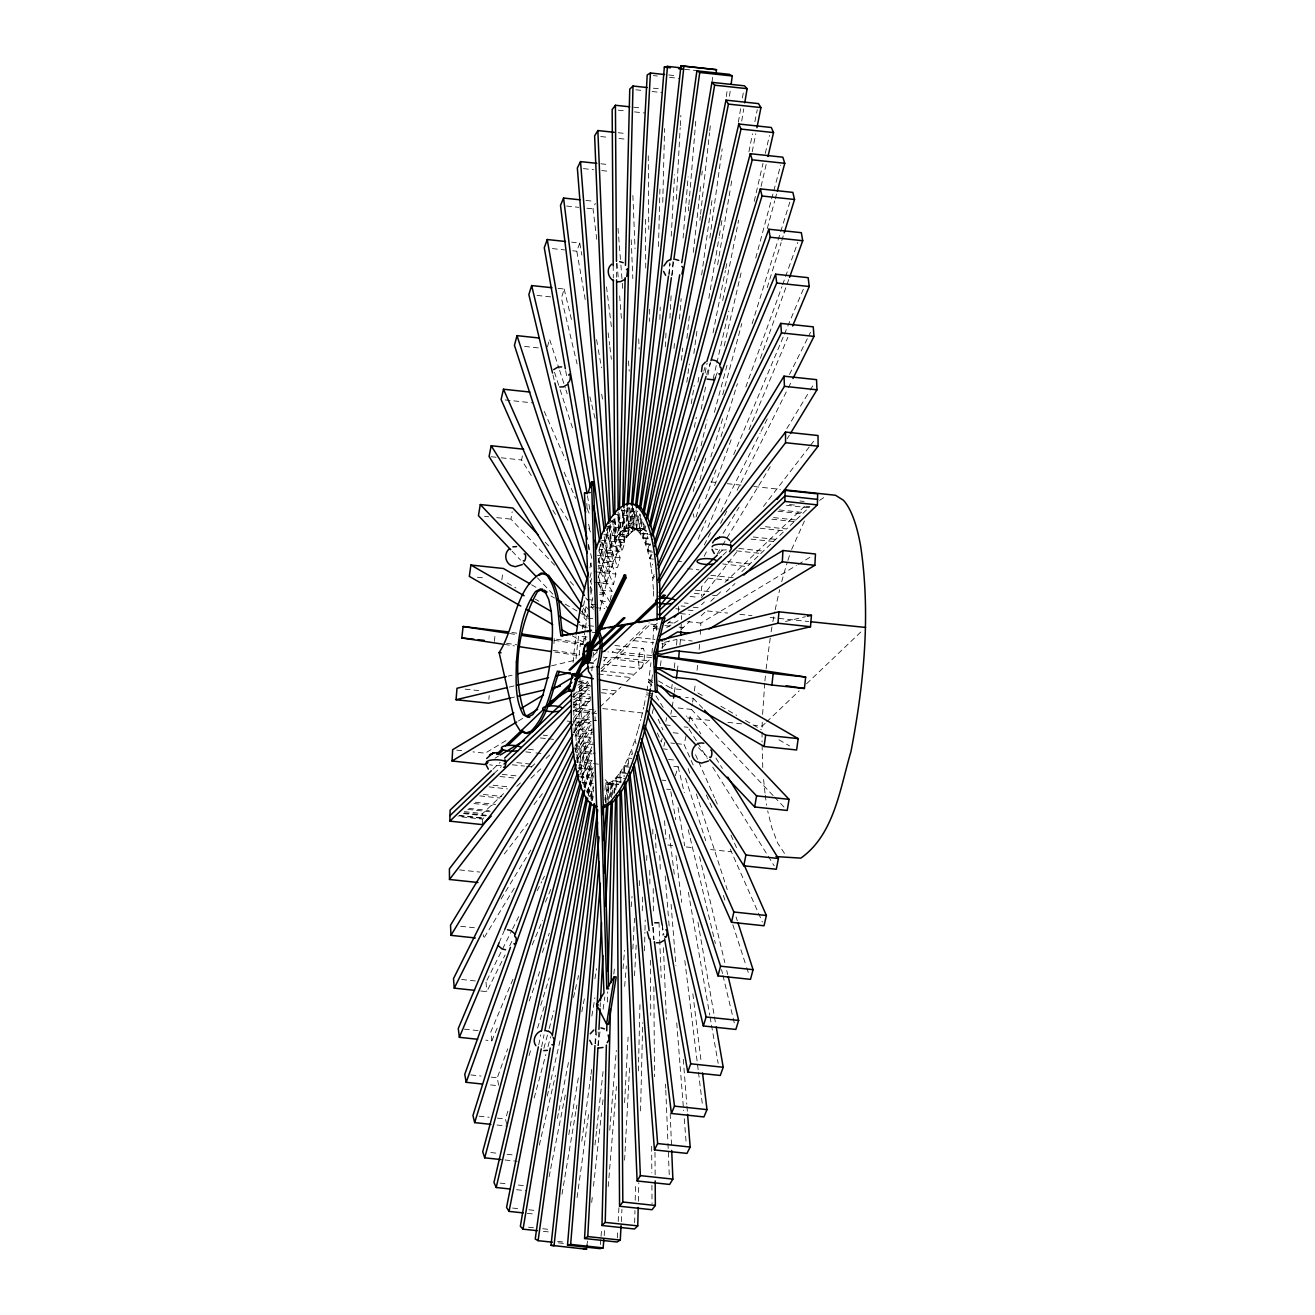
<?xml version="1.0" encoding="UTF-8"?>
<svg xmlns="http://www.w3.org/2000/svg" width="1315" height="1315" viewBox="0 0 1315 1315"><rect width="100%" height="100%" fill="white"/><g stroke="black" fill="none" stroke-linecap="round" stroke-linejoin="round"><path stroke-width="0.75" stroke-dasharray="5 3.75" d="M482.358 824.62L482.621 813.591L504.697 792.534M596.665 713.519L575.806 711.284L576.069 700.254L591.01 686.003L581.246 684.951L578.304 687.761M573.619 703.015L580.983 695.997L581.246 684.951M607.431 1002.063L607.694 991.822M612.494 795.033L612.856 780.683L616.11 777.592L625.858 778.628M632.531 505.535L631.89 531.868L628.636 534.975L618.872 533.939L619.381 513.442M615.798 789.888L616.11 777.592M618.872 533.939L622.127 530.833L622.636 510.335M628.636 534.975L629.277 508.642M634.652 1222.818L634.948 1210.507M635.194 1200.233L635.605 1183.812M638.367 1070.903L640.011 1003.164M642.279 910.785L642.673 894.364M658.503 246.579L659.966 187.042M638.35 1201.236L638.811 1182.76M640.553 1110.912L642.723 1022.643M644.481 950.778L644.925 932.302M644.975 930.264L645.221 919.99M646.684 860.454L646.881 852.252M659.9 319.43L660.212 307.102M662.76 202.411L664.568 128.508M657.631 626.976L653.736 626.565L653.818 622.883M678.458 611.524L678.606 606.001M573.965 692.808L573.817 721.491A149.663 39.516 -83.9 0 0 574.31 733.211M580.063 677.159L578.666 736.252L582.89 783.543M656.514 630.279L656.925 622.291M680.989 629.293L681.367 621.469M681.466 619.529L681.647 615.617M762.24 722.198L762.059 730.072M762.618 714.374L764.738 682.912M577.827 685.148L581.329 683.044L581.526 679.263M595.054 1043.617L595.728 1031.305M608.089 801.525L609.092 783.05L612.297 781.126L622.044 782.162M636.624 511.551L635.655 529.501L632.449 531.441L622.685 530.389L623.787 509.875M598.046 1045.787L598.818 1031.42M600.15 1006.797L600.363 1002.704M611.409 797.531L612.297 781.126M627.008 507.952L625.891 528.466L622.685 530.389M632.449 531.441L633.731 507.508M617.31 1237.892L617.754 1229.706M618.182 1221.504L618.954 1207.17M624.592 1102.677L628.11 1037.124M632.86 949.036L634.504 918.297M665.275 346.798L666.048 332.465M669.138 275.098L669.795 262.803M671.225 236.174L674.546 174.714M621.288 1221.619L621.946 1209.323M624.592 1160.159L629.556 1067.977M634.52 975.779L636.181 945.041M639.369 885.636L639.698 879.488M669.927 318.23L671.127 295.694M672.228 275.213L673.001 260.863M676.321 199.403L680.184 127.703M680.282 125.648L680.841 115.408M653.045 639.78L653.654 628.488L657.155 626.367M700.287 634.389L700.895 623.08L796.364 565.499M488.884 699.383L489.196 695.569M591.816 670.831L592.292 665.111M604.916 790.151L605.41 784.036L618.297 784.332L604.884 784.052M640.487 514.395L639.32 528.531L626.433 528.236L628.11 507.82M607.201 799.602L608.549 783.28M626.433 528.236L629.573 527.496L631.249 507.08M614.5 793.159L615.173 785.071M636.197 529.271L637.693 511.108M600.363 1244.532L600.873 1238.401M601.037 1236.363L601.711 1228.194M609.782 1130.127L616.324 1050.455M623.047 968.728L624.543 950.334M674.02 348.459L674.694 340.289M683.093 238.13L688.123 176.835M604.177 1235.623L604.834 1227.454M608.204 1186.59L616.423 1086.486M624.658 986.365L626.335 965.95M631.2 906.693L632.038 896.485M651.977 653.177L652.914 641.736M679.493 319.101L681.17 298.669M688.403 210.827L688.731 206.734M688.896 204.696L695.947 118.892M662.201 648.509L662.678 642.772M676.551 645.09L677.011 639.369L692.2 640.997M699.153 649.429L699.629 643.709M677.406 670.88L678.178 662.924M679.937 645.024L680.513 639.057M764.919 680.923L765.905 670.979M766.086 668.99L770.541 635.753M494.358 641.424L495.196 633.797M579.126 655.33L580.392 643.857L584.189 644.268M592.95 657.418L593.591 651.698M632.334 507.13L630.099 527.463L633.107 527.923L635.129 509.612M610.291 796.775L611.639 784.644L605.278 783.839M640.964 518.406L639.846 528.515L642.854 528.959L643.528 522.893M613.76 793.192L614.647 785.104L611.639 784.644M594.972 1144.987L596.533 1130.736M596.763 1128.697L603.273 1069.67M613.809 974.004L614.483 967.889M681.417 360.31L682.748 348.097M693.301 252.431L700.911 183.212M701.815 175.076L702.259 170.999M712.122 81.448L712.582 77.371M650.514 666.606L650.941 662.776M587 1245.174L587.443 1241.113M591.701 1202.436L592.605 1194.283M593.492 1186.146L601.563 1112.868M602.467 1104.732L603.355 1096.579M686.89 338.382L689.586 313.956M699.892 220.312L700.336 216.252M700.566 214.213L709.541 132.782M709.755 130.76L710.659 122.607M660.492 665.735L661.116 659.999M674.316 667.839L675.368 658.289M697.065 670.272L697.706 664.535M501.837 579.849L502.889 572.288M582.364 628.866L582.89 625.085L586.687 625.48M584.961 641.079L585.75 635.392M633.616 528.104L643.364 529.14L646.224 530.8L636.476 529.748L633.616 528.104L636.131 509.809M668.76 274.062L670.157 263.904M636.476 529.748L638.728 513.491M671.62 275.723L673.592 261.504M605.492 802.84L608.27 782.803L604.358 782.392M643.364 529.14L644.202 523.14M609.19 798.484L611.13 784.463L608.27 782.803M581.772 1141.206L590.747 1076.377M591.027 1074.355L591.865 1068.273M595.235 1043.962L596.911 1031.798M686.792 382.271L689.307 364.041M701.651 274.901L712.303 197.908M726.307 96.603L727.442 88.5M577.071 1197.554L588.561 1114.495M598.095 1045.606L600.051 1031.437M603.141 1009.147L604.818 996.984M652.256 681.959L648.706 679.904L650.284 668.562M693.86 353.538L697.213 329.227M709.837 238.048L722.165 148.907M729.463 96.242L730.581 88.138M681.088 689.553L671.603 688.534L672.392 682.863M694.369 690.967L695.421 683.405M583.268 643.38L585.191 629.754M585.471 627.797L587.411 614.171M674.365 692.315L675.466 684.523M554.634 565.203L510.943 519.146L512.192 511.749M593.46 607.448L585.865 606.642L584.008 617.754L586.753 620.631M591.619 800.835L593.312 790.71M647.44 533.808L639.632 532.97L636.953 530.142L639.665 513.935M639.632 532.97L641.999 518.784M604.834 800.079L607.793 782.425L605.114 779.598M568.82 1134.681L578.649 1075.966M594.922 978.787L596.615 968.662M691.23 403.672L694.271 385.459M708.851 298.406L719.026 237.67M719.371 235.648L720.719 227.544M721.064 225.522L722.083 219.441M738.356 122.262L740.723 108.093M742.416 97.968L743.78 89.88M562.015 1194.184L575.904 1111.191M576.249 1109.153L576.923 1105.11M591.849 1016.035L594.89 997.806M697.986 382.205L699.333 374.118M717.645 264.792L730.515 187.864M730.861 185.826L731.88 179.761M741.709 121.046L743.748 108.898M646.865 691.082L648.41 681.827L656.218 682.666M773.121 795.591L691.394 709.41L692.315 703.854M692.627 701.996L693.252 698.298L685.657 697.476M590.945 594.249L591.684 590.254M531.276 475.553L521.578 459.987L522.647 454.596M599.952 610.571L600.659 606.988M610.291 600.15L612.067 591.191L598.062 568.672M538.755 1044.883L540.744 1034.839M588.462 794.063L592.44 773.993M648.394 538.147L642.542 537.523L640.076 533.545L642.854 519.507M541.632 1046.855L544.015 1034.806M590.928 798.024L593.312 785.992M642.542 537.523L644.925 525.49M557.396 1118.391L558.596 1112.359M558.99 1110.353L568.557 1062.093M694.32 427.359L696.309 417.299M705.087 373.066L707.076 363.006M713.042 332.843L725.403 270.512M725.798 268.507L726.998 262.474M748.909 151.866L752.492 133.768M754.876 121.703L757.276 109.638M549.128 1176.662L550.311 1170.629M550.706 1168.624L565.45 1094.211M581.789 1011.777L582.989 1005.745M583.383 1003.74L584.978 995.685M701.174 409.212L705.563 387.087M707.947 375.022L710.347 362.956M722.691 300.625L738.636 220.197M752.18 151.833L755.763 133.736M644.087 705.58L645.862 696.605M665.9 721.278L666.606 717.694M689.011 721.919L690.079 716.543L686.282 716.133M590.78 581.888L591.569 578.452M591.684 602.434L593.262 595.58M601.037 605.179L603.421 594.906L598.687 584.156M594.561 582.298L613.53 584.32L615.913 574.047L601.908 542.257M585.159 788.145L589.794 768.141L593.69 768.552M649.1 543.802L645.188 543.391L642.953 538.312L645.731 526.296M587.394 793.224L592.029 773.22L589.794 768.141M645.188 543.391L647.506 533.38M592.276 800.638L593.18 796.693M547.254 1096.135L548.634 1090.151M549.095 1088.146L560.634 1038.275M694.221 460.694L697.46 446.722M713.157 378.884L716.379 364.913M716.839 362.924L728.839 311.047M754.218 201.31L762.996 163.405M765.297 153.428L769.456 135.461M539.331 1145.102L555.489 1075.275M573.488 997.46L574.869 991.477M575.329 989.472L577.17 981.5M577.647 979.494L578.567 975.516M701.076 445.818L707.076 419.88M724.154 346.059L741.693 270.233M761.073 186.434L766.152 164.49M641.309 717.661L643.693 707.371M652.256 713.568L653.456 708.423M662.135 738.57L661.346 742.005L657.385 733.047M693.169 765.001L684.096 744.438L686.085 735.874M598.095 562.343L609.42 526.099M547.467 346.881L549.538 339.122L558.99 368.414M599.952 592.769L603.848 593.197L606.445 583.498L598.588 559.138M598.572 565.499L617.54 567.521L620.138 557.823L610.045 526.592M582.134 780.88L587.46 761.056L591.356 761.467M651.435 550.886L647.522 550.475L645.55 544.344L647.67 536.405M584.107 787.011L589.432 767.171L587.46 761.056M647.522 550.475L649.117 544.525M588.397 794.967L593.575 775.636M590.895 799.158L593.476 789.493M543.884 1048.351L548.651 1030.549M549.177 1028.577L553.96 1010.775M693.186 491.481L695.832 481.586M714.39 412.351L727.655 362.907M755.747 258.069L773.253 192.795M773.779 190.806L780.683 165.098M534.186 1098.009L545.856 1054.482M547.977 1046.576L550.623 1036.68M699.925 479.794L705.761 458.031M722.724 394.747L741.824 323.523M767.27 228.58L774.699 200.899M775.225 198.91L776.82 192.976M638.285 729.069L640.882 719.371M558.086 288.38L564.184 289.037L561.39 298.028L577.104 363.959M599.13 549.292L601.925 540.284L624.691 542.733L621.896 551.725L599.13 549.292L606.905 581.888L599.098 581.066M598.276 577.252L599.952 571.844L598.522 565.877M606.905 581.888L609.7 572.896L601.925 540.284M579.964 770.459L585.438 752.805L595.202 753.857M653.44 559.122L649.544 558.711L647.851 551.61L650.268 543.769M703.788 371.225L705.004 367.312M581.674 777.56L587.131 759.922L585.438 752.805M649.544 558.711L650.761 554.782M706.697 374.413L710.347 362.661M584.715 787.652L591.701 765.116M587 792.879L593.394 772.217M506.752 1124.325L505.47 1118.999L507.902 1111.159M540.728 1005.334L549.243 977.883M710.79 456.946L723.562 415.803M752.131 323.687L780.091 233.544M780.699 231.571L789.805 202.181M529.057 1055.551L531.49 1047.71M537.556 1028.116L544.246 1006.55M696.079 516.976L700.944 501.294M720.998 436.613L737.403 383.701M767.187 287.673L781.176 242.601M781.784 240.645L783.609 234.76M637.824 730.663L635.03 739.671L635.983 743.649M675.335 775.751L678.129 766.744L672.425 766.135M585.208 299.541L576.808 251.214L579.751 242.996L571.63 242.124M607.086 528.4L613.152 563.215L610.193 571.417L600.445 570.365L603.388 562.163L600.232 544.015M603.799 534.679L626.565 537.112L629.523 528.909L626.006 508.773M576.858 762.733L583.778 743.501L593.542 744.553M651.878 554.24L649.807 560.009L651.204 568.014L652.585 564.168M715.541 377.306L718.302 369.614M578.945 768.831L585.175 751.523L583.778 743.501M582.019 776.573L591.503 750.207M583.416 784.578L591.553 761.977M490.561 1084.908L498.697 1085.779L497.3 1077.774L507.705 1048.844M542.388 952.438L549.325 933.14M705.58 498.812L715.985 469.899M745.819 386.972L781.899 286.686M782.589 284.763L797.86 242.338M529.222 1000.929L541.007 968.152M714.604 485.613L731.962 437.402M760.399 358.338L788.852 279.273M634.537 741.15L631.595 749.353L632.647 755.402M791.614 549.489L804.517 520.839M596.747 239.346L593.016 208.855L595.333 203.365M612.543 520.148L616.751 554.552L613.661 561.883L603.914 560.831L606.988 553.5L605.015 537.26M610.62 521.611L631.479 523.83L634.57 516.516L633.583 508.379M575.329 750.273L582.496 733.244L592.26 734.296M499.158 942.691L504.746 929.442M577.203 757.21L583.581 742.071L582.496 733.244M654.081 574.491L652.487 578.271L651.402 569.461M578.896 766.037L591.471 736.153M579.964 774.864L591.75 746.838M512.965 979.28L490.791 1031.979L491.859 1040.806L485.777 1040.149M545.429 902.106L550.985 888.924M589.778 796.693L593.739 787.29M698.068 539.314L705.991 520.493M733.704 454.612L783.609 336.032M784.398 334.158L803.399 288.971M491.859 1040.806L498.204 1025.733M532.263 944.811L542.553 920.336M707.865 527.43L720.538 497.317M749.04 429.561L787.849 337.33M628.734 764.114L627.995 758.015L631.069 750.684L631.562 754.744M617.968 515.184L620.466 547.007L617.277 553.368L607.53 552.333L610.702 545.972L609.108 525.523M575.181 734.954L581.592 722.132L591.339 723.168L576.759 752.377L591.931 754.005M654.476 576.184L652.635 579.849L653.391 589.383M575.017 746.328L582.331 731.666L581.592 722.132M598.374 764.147L577.515 761.911L592.095 732.718L591.503 725.075M486.945 980.267L511.65 930.773M512.571 928.932L518.981 916.111M583.959 785.976L593.114 767.648M704.314 544.969L710.725 532.131M720.801 511.962L760.152 433.161M761.073 431.32L768.387 416.658M789.444 374.512L810.5 332.35M480.682 990.984L486.78 991.625L505.075 954.969M509.661 945.814L512.406 940.307M537.112 890.83L541.698 881.658M542.602 879.834L544.443 876.168M586.539 791.844L592.95 779.022M704.15 556.327L707.815 548.996M720.636 523.337L727.031 510.516M737.107 490.347L787.455 389.536M788.359 387.711L792.024 380.38M624.756 771.691L624.28 765.56L627.452 759.182L627.929 765.33M623.014 510.302L624.247 540.679L621.009 546.004L611.261 544.969L614.5 539.627L613.661 519.178M573.652 722.527L581.082 710.297L590.83 711.333L575.97 735.808L576.381 745.95L591.553 747.577M574.063 732.669L581.493 720.439L581.082 710.297M576.381 745.95L590.188 723.234M501.097 898.967L530.816 850.049M579.636 769.686L591.306 750.471M723.151 533.397L739.079 507.196M786.83 428.575L809.12 391.886M810.172 390.144L813.36 384.901M514.247 888.151L483.476 938.828L483.312 934.768M581.098 778.086L591.717 760.629M717.201 554.026L721.442 547.04M722.51 545.298L770.261 466.677M787.241 438.733L789.362 435.232M620.894 782.113L620.483 771.889L623.721 766.563L631.529 767.401M627.88 507.097L628.077 535.616L624.806 539.857L615.058 538.805L618.313 534.564L618.165 511.962M573.439 707.618L580.967 697.854L590.714 698.89L575.74 718.368L575.806 729.02L590.994 730.647M573.521 718.269L581.033 708.506L580.967 697.854M575.806 729.02L589.547 711.168M534.005 804.599L542.701 793.323M574.934 751.424L592.309 728.855M707.651 578.962L701.437 587.032L701.503 595.909M763.456 506.439L809.333 446.821M810.582 445.21L815.547 438.75M504.319 853.945L527.89 823.322M577.499 758.854L591.125 741.118M701.52 597.684L738.718 549.325M616.735 787.225L616.669 776.951L619.924 772.71L627.732 773.549M593.936 655.117L597.388 651.829M593.953 661.33L596.895 658.519M492.846 769.324L500.21 762.289M718.828 553.648L724.729 548.026M573.274 695.208L587.805 681.334M600.889 668.842L612.527 657.747M617.261 653.226L649.248 622.702M494.128 773.499L501.294 766.661M574.178 697.098L588.512 683.422M601.087 671.423L651.681 623.129M722.823 555.242L726.948 551.297M653.736 626.565L659.62 620.943M575.806 711.284L590.731 697.032L580.983 695.997M667.56 623.721L670.272 621.14M531.178 767.253L535.583 763.045M575.296 725.14L590.008 711.103M701.454 604.752L704.396 601.941M724.992 582.298L804.418 506.489M516.746 786.419L520.576 782.77M546.054 758.443L550.196 754.498M573.324 732.422L590.764 715.787M592.243 714.374L596.648 710.166L574.293 707.766M599.837 707.125L621.025 686.907M626.63 681.548L650.563 658.7M661.807 647.983L669.302 640.816M681.071 629.606L689.882 621.173M710.725 601.3L722.477 590.073M741.824 571.614L745.802 567.833M530.898 778.299L542.668 767.072M575.033 736.186L589.745 722.149M701.174 615.798L705.596 611.59M726.192 591.931L735.019 583.515M765.166 723.299L762.207 726.11L754.136 725.222M766.645 721.886L799.142 690.885M806.522 683.833L862.64 630.279M819.508 500.44L825.475 496.445M666.689 627.551L678.129 620.647M518.422 720.965L523.666 717.809M589.449 685.066L576.365 692.956L589.646 694.386M505.996 740.624L485.169 753.183L472.973 751.884M573.702 699.794L589.317 690.375M798.106 564.464L811.996 556.081M494.982 758.213L498.451 756.109M573.093 711.103L590.451 700.632M508.182 676.107L512.127 675.187M551.511 665.817L575.132 660.212M664.47 642.345L677.011 639.369M509.217 687.087L515.431 685.592M589.219 668.069L595.202 666.656M785.532 621.436L805.47 616.702M510.499 697.986L514.494 697.049M578.304 681.877L584.287 680.463M707.371 610.949L727.655 613.069M739.819 614.335L751.999 615.601M770.245 617.508L808.791 621.535M684.655 69.3L696.851 70.599M668.71 74.971L676.831 75.826M653.308 75.596L657.369 76.023M669.565 77.338L679.723 78.423M653.325 88.187L659.423 88.845M635.852 89.782L643.972 90.653M652.109 91.524L662.267 92.609M633.715 107.238L641.852 108.093M618.264 110.164L626.384 111.035M634.52 111.906L644.679 112.991M618.182 132.733L626.318 133.604M600.725 136.546L608.845 137.417M619.02 138.502L627.14 139.374M600.84 163.767L608.977 164.638M583.433 168.616L593.607 169.701M601.728 170.572L609.864 171.443M585.948 200.439L594.068 201.31M566.601 206.028L578.797 207.343M586.917 208.214L593.016 208.855M552.415 248.601L564.612 249.899M572.732 250.77L576.808 251.214M536.997 295.415L551.215 296.943M524.586 346.42L538.805 347.949M505.174 399.941L533.627 402.998M491.103 456.716L499.223 457.587M501.262 457.801L521.578 459.987M710.938 481.931L717.07 482.589M727.277 483.673L741.561 485.202M753.807 486.517L780.354 489.361M799.98 501.015L804.057 501.442M789.526 504.533L797.646 505.404M805.783 506.275L809.843 506.702L786.518 528.975L762.125 526.362M786.452 505.305L808.807 507.689M779.335 509.941L803.728 512.554M777.97 511.239L802.364 513.853M773.565 517.6L795.92 520M771.889 519.195L794.244 521.595M621.436 510.417L636.608 512.045M760.152 528.236L784.545 530.849L747.117 566.568L722.724 563.954M613.694 514.28L634.57 516.516M753.265 536.98L775.62 539.364M751.013 539.117L773.368 541.501M629.573 527.496L642.854 528.959M606.757 526.477L635.655 529.501M636.953 530.142L646.701 531.178M622.127 530.833L631.89 531.868M484.528 516.318L488.588 516.762M496.725 517.633L510.943 519.146M640.076 533.545L649.824 534.597M618.313 534.564L628.077 535.616M642.953 538.312L652.7 539.347M738.948 548.47L763.341 551.084M736.466 550.854L760.859 553.451M614.5 539.627L624.247 540.679M645.55 544.344L655.314 545.38M610.702 545.972L620.466 547.007M647.851 551.61L655.643 552.432M727.474 561.587L749.829 563.987M606.988 553.5L616.751 554.552M677.735 561.226L681.532 561.637M597.372 555.39L620.138 557.823M687.597 568.672L698.972 569.888M603.388 562.163L613.152 563.215M710.823 575.312L733.178 577.712M707.93 578.074L728.247 580.26M599.952 571.844L609.7 572.896M595.054 571.811L615.913 574.047M695.29 590.139L709.508 591.668M598.637 582.66L606.445 583.498M694.254 593.279L704.413 594.38M712.549 595.235L716.609 595.679M690.128 596.468L697.723 597.273M600.692 589.958L612.067 591.191M477.444 577.252L485.58 578.107M684.375 602.928L688.172 603.338M599.525 594.479L603.421 594.906M681.006 605.919L685.082 606.363M693.202 607.234L699.301 607.892M675.795 608.746L679.855 609.19M687.992 610.061L696.112 610.933M587.164 599.509L592.868 600.117M600.445 600.922L606.149 601.53M591.29 604.144L597.141 604.769M680.315 613.563L689.8 614.582M595.35 607.645L604.834 608.664M687.614 621.666L700.895 623.08M668.184 622.488L674.283 623.129M650.678 624.083L656.777 624.74M664.913 625.611L671.012 626.269M679.132 627.124L683.192 627.567M587.805 618.149L593.492 618.773M653.654 628.488L661.461 629.31M588.578 625.693L594.265 626.302M592.128 632.236L596.024 632.663L591.109 629.819M636.674 637.463L654.952 639.419M633.337 640.635L653.654 642.821M661.79 643.693L665.85 644.12M587.016 637.035L581.312 636.427L586.243 639.271M614.828 645.484L643.199 648.525M621.107 649.544L616.209 649.035L612.231 652.141M651.813 655.511L624.346 652.667L622.883 654.065L619.628 653.719M651.681 657.648L619.168 654.163A10.175 2.926 1.4 0 0 607.859 651.961M615.814 657.352L648.328 660.837M615.354 657.796L618.609 658.141L617.146 659.538L646.306 662.776M606.494 657.631L603.799 660.886L608.664 661.412M603.437 664.239L639.912 668.152M601.645 670.88L634.159 674.365M598.309 674.053L630.838 677.537M648.706 679.904L652.618 680.315M578.863 681.86L588.347 682.88M581.329 683.044L589.136 683.866M646.553 692.939L652.404 693.564M584.304 687.433L590.402 688.09M602.599 689.389L616.817 690.917M646.207 694.813L652.059 695.438M581.016 690.556L589.153 691.427M601.349 692.742L613.546 694.041M571.811 696.588L574.408 696.868M678.113 707.98L691.394 709.41M576.069 700.254L589.35 701.668M465.115 689.142L479.35 690.671M573.422 704.298L589.679 706.04M665.193 724.861L672.77 725.666M684.162 726.883L687.959 727.294M575.74 718.368L596.599 720.604M581.493 720.439L591.24 721.491M567.143 721.064L583.4 722.806M673.198 732.734L680.792 733.556M576.282 725.288L580.342 725.732M582.331 731.666L592.095 732.718M670.831 743.024L674.611 743.419M676.518 743.632L684.096 744.438M575.97 735.808L591.142 737.436M543.309 735.184L547.385 735.611M663.516 748.925L667.297 749.336M583.581 742.071L593.328 743.106M540.416 737.945L546.514 738.603M548.536 738.816L554.634 739.474M668.497 759.429L674.184 760.037M585.175 751.523L594.939 752.558M627.995 758.015L631.89 758.426M528.515 749.303L536.635 750.175M525.803 751.884L533.923 752.755M535.961 752.969L542.059 753.627M587.131 759.922L594.939 760.744M624.28 765.56L628.176 765.971M456.716 750.142L464.836 751.013M620.483 771.889L626.335 772.513M578.107 767.911L593.279 769.538M516.811 762.634L531.03 764.147M662.07 780.14L665.867 780.551M512.291 764.788L524.488 766.086M526.51 766.316L532.608 766.957M616.669 776.951L622.521 777.576M579.175 776.721L592.457 778.151M612.856 780.683L620.647 781.521M666.705 789.164L670.502 789.575M609.092 783.05L618.839 784.102M581.888 782.425L593.262 783.641M502.248 774.371L516.483 775.883M500.012 776.507L514.231 778.02M587.082 790.841L592.769 791.449M493.109 785.236L509.365 786.978M588.084 795.772L593.772 796.38M489.114 786.896L507.409 788.869M483.41 794.49L501.705 796.446M479.712 795.871L500.029 798.057M475.307 802.249L495.623 804.418M473.942 803.547L492.237 805.503M468.847 808.396L489.18 810.566M467.811 809.382L490.183 811.782M464.343 811.634L482.621 813.591M464.146 812.884L486.501 815.284L482.49 819.114L458.097 816.5M463.455 813.558L485.81 815.941M459.198 815.448L483.591 818.062M458.853 815.793L483.23 818.39M667.806 844.986L673.938 845.644M686.183 846.959L694.336 847.83M710.675 849.572L731.091 851.758M459.576 869.905L479.893 872.075M460.71 926.27L474.929 927.798M461.631 979.478L475.866 981.006M464.376 1029.152L478.594 1030.664M470.869 1074.947L481.043 1076.032M491.202 1077.133L497.3 1077.774M479.055 1116.172L489.213 1117.257M497.349 1118.128L505.47 1118.999M497.004 1125.015L507.179 1126.1M490.857 1152.565L498.977 1153.436M507.113 1154.307L515.233 1155.178M505.026 1159.994L517.222 1161.293M500.062 1183.089L508.182 1183.96M518.357 1185.045L524.455 1185.703M516.532 1189.697L526.69 1190.782M512.653 1208.058L520.789 1208.929M528.909 1209.8L535.008 1210.457M527.315 1213.351L535.452 1214.222M528.499 1227.207L534.597 1227.865M542.717 1228.736L550.854 1229.607M543.374 1231.35L549.473 1232.007M557.593 1241.409L565.729 1242.281M558.431 1242.856L564.529 1243.497M602.78 708.604L643.134 713.042M671.39 716.149L677.455 716.807M687.548 717.924L709.738 720.357M727.902 722.346L742.038 723.908M511.847 632.433L517.929 633.353M556.492 639.221L582.874 643.216M580.392 643.857L584.337 644.465M509.612 633.551L515.694 634.471M554.125 640.306L582.43 644.613M506.522 643.282L516.68 644.827M553.204 650.366L579.57 654.377M504.319 644.399L514.428 645.928M554.881 652.076L579.159 655.758M531.622 584.78L536.898 587.838M551.001 595.974L554.536 598.013M565.105 604.111L580.967 613.267M582.742 614.286L589.794 618.362M582.89 625.085L589.465 628.866M507.13 582.907L515.94 588.002M535.337 599.18L538.854 601.218M579.405 624.625L584.698 627.666M697.887 693.005L704.939 697.065M720.801 706.221L736.679 715.376M745.49 720.472L761.352 729.628M778.973 739.803L789.559 745.901M658.47 680.94L671.603 688.534M572.272 635.786L582.923 641.934M545.215 542.207L550.854 548.158M600.182 600.166L608.631 609.075M693.252 698.298L703.114 708.703M570.135 581.559L575.773 587.493M585.635 597.898L589.86 602.352M591.273 603.848L594.084 606.823M774.519 797.071L784.398 807.476M585.865 606.642L589.975 610.965M581.411 611.179L587.016 617.097M648.41 681.827L652.635 686.266M512.143 551.215L520.559 560.091M537.408 577.86L552.859 594.15M582.348 625.25L585.159 628.208M698.512 747.725L706.944 756.618M784.513 853.419L777.56 842.915L771.691 827.283L767.681 810.845M556.031 501.163L568.968 521.94M690.079 716.543L700.862 733.852M715.935 758.097L722.412 768.47M552.826 510.187L557.133 517.107M598.078 582.89L609.93 601.941M689.027 729.036L696.572 741.15M697.657 742.876L707.355 758.459M712.73 767.122L774.157 865.796M655.971 695.865L663.187 707.47M591.306 606.133L593.361 609.453M583.35 607.99L588.775 616.702M544.246 411.398L565.664 460.003M587.082 508.609L590.369 516.088M695.536 754.728L698.018 760.333M698.84 762.207L714.489 797.712M715.311 799.586L717.793 805.191M730.976 835.107L737.567 850.065M564.102 472.167L575.641 498.336M588.824 528.236L590.468 531.983M598.703 550.673L613.53 584.32M706.352 794.918L712.944 809.876M730.236 849.128L762.371 922.029M658.19 719.173L662.924 729.924M590.353 586.342L592.013 590.106M559.631 370.37L565.302 387.941M565.927 389.897L567.192 393.793M688.156 768.535L690.046 774.387M696.342 793.915L727.228 889.598M736.055 916.95L737.321 920.845M554.503 372.244L559.549 387.876M560.174 389.815L573.422 430.827M606.823 534.334L617.54 567.521M685.559 778.233L705.728 840.712M723.381 895.4L725.896 903.208M732.833 924.692L746.065 965.687M746.69 967.643L749.221 975.451M598.407 576.332L603.848 593.197M590.419 563.017L591.668 566.897M590.336 580.49L591.586 584.37M693.169 513.787L694.024 517.337M564.184 289.037L571.795 320.992M589.909 396.9L591.339 402.9M591.816 404.889L595.153 418.877M618.017 514.757L624.691 542.733M678.129 766.744L684.31 792.715M699.564 856.64L724.812 962.514M726.718 970.503L727.672 974.497M614.269 519.77L621.896 551.725M688.189 829.683L715.36 943.545M721.54 969.517L722.494 973.511M722.971 975.516L734.888 1025.453M552.99 375.022L554.42 380.988M588.561 524.126L589.991 530.093M588.61 545.067L591.931 558.974M605.147 797.597L606.429 802.923M579.751 242.996L581.855 255.077M596.583 339.648L597.98 347.702M598.325 349.708L601.481 367.838M678.014 807.541L684.671 845.792M697.986 922.308L714.111 1014.917M714.456 1016.939L715.853 1024.993M601.678 394.171L603.075 402.209M621.65 508.921L626.565 537.112M670.847 791.597L675.762 819.771M688.37 892.26L709.755 1015.081M710.1 1017.087L711.152 1023.136M711.497 1025.141L718.154 1063.391M604.144 536.619L610.193 571.417M565.697 370.731L567.094 378.802M587.46 495.755L590.254 511.897M598.325 558.267L600.445 570.365M662.119 924.79L663.878 934.883M765.018 793.159L763.39 777.313M765.264 795.164L766.546 805.174M606.527 286.884L611.491 327.517M675.976 855.605L681.68 902.353M692.857 993.795L701.043 1060.843M608.155 332.827L609.65 345.007M609.897 347.045L611.376 359.242M629.507 507.574L631.479 523.83M669.417 834.483L674.381 875.132M684.803 960.476L698.216 1070.213M698.462 1072.235L702.67 1106.786M609.223 525.441L613.661 561.883M652.651 927.404L654.147 939.584M601.678 542.553L603.914 560.831M618.001 228.3L620.729 262.984M620.894 265.022L622.176 281.328M622.324 283.366L622.965 291.536M628.422 360.869L629.211 371.077M664.535 820.708L665.965 839.069M671.094 904.342L675.91 965.522M683.274 1059.331L686.792 1104.206M686.956 1106.244L687.433 1112.359M617.064 263.23L618.198 277.498M619.628 295.859L621.387 318.296M665.193 876.02L668.562 918.856M668.727 920.894L669.368 929.048M676.732 1022.873L683.619 1110.567M684.26 1118.736L686.183 1143.212M614.631 519.557L617.277 553.368M606.084 533.923L607.53 552.333M576.907 754.284L577.515 761.911M486.024 982.091L486.78 991.625M762.782 767.566L762.059 743.978M653.489 591.076L653.818 599.196M632.877 195.475L635.046 248.732M638.712 338.843L639.123 349.083M659.719 855.523L660.393 871.911M662.546 925.168L662.974 935.409M663.467 947.688L666.376 1019.372M670.206 1113.575L671.62 1148.389M631.216 239.725L632.811 278.632M655.396 834.236L656.152 852.679M658.979 922.308L661.231 977.604M665.554 1084.086L665.719 1088.195M665.801 1090.234L667.889 1141.436M667.971 1143.475L669.302 1176.251M619.694 513.606L621.009 546.004M623.721 766.563L624.132 776.787M610.423 524.504L611.261 544.969M586.835 503.481L587.082 509.628M588.43 544.426L588.676 550.558M590.106 587.394L590.353 593.542M595.07 716.79L595.235 720.883M648.262 155.795L648.755 229.418M649.298 309.189L649.38 321.452M652.799 829.173L652.848 835.304M653.21 888.48L653.374 913.021M653.473 927.338L653.555 939.6M653.867 986.644L654.476 1076.64M654.985 1152.302L655.133 1174.805M645.402 219.342L645.747 270.479M649.791 870.218L649.889 886.589M650.399 960.213L650.761 1015.427M651.648 1146.318L651.829 1172.914M651.911 1185.193L652.043 1203.587M624.609 509.299L624.806 539.857M616.488 263.427L616.587 277.81M619.924 772.71L619.99 782.984M613.217 265.614L613.3 277.942M614.91 518.274L615.058 538.805M762.059 732.061L762.059 741.989M554.223 638.531A65.503 17.292 -83.9 0 1 553.911 644.514M652.487 674.858A149.663 39.516 -83.9 0 1 650.744 686.907M577.416 762.519A149.663 39.516 -83.9 0 1 576.266 754.728M576.019 752.706A149.663 39.516 -83.9 0 1 575.329 746.46M573.093 662.431A149.663 39.516 -83.9 0 1 575.986 635.967M576.052 658.618A149.663 39.516 -83.9 0 1 578.584 636.246M581.97 614.352A149.663 39.516 -83.9 0 1 584.518 600.856M589.893 577.581A154.858 40.88 -83.9 0 1 591.914 570.069M589.876 567.833A154.858 40.88 -83.9 0 1 591.586 562.031M606.363 530.52A149.663 39.516 -83.9 0 1 611.952 520.428M672.984 702.046A184.396 48.688 -83.9 0 1 671.932 708.16M671.571 710.182A184.396 48.688 -83.9 0 1 670.831 714.226M664.848 742.235A184.396 48.688 -83.9 0 1 663.861 746.263M771.083 631.857A184.396 48.688 -83.9 0 1 772.513 623.721M772.875 621.699A184.396 48.688 -83.9 0 1 774.814 611.689M775.209 609.716A184.396 48.688 -83.9 0 1 779.713 589.646M781.718 581.723A184.396 48.688 -83.9 0 1 787.307 562.278M787.915 560.387A184.396 48.688 -83.9 0 1 790.989 551.232M615.897 657.27A10.175 2.926 1.4 0 1 603.207 657.073M501.163 765.379A10.175 2.926 1.4 0 1 489.69 764.722M726.406 549.867A10.175 2.926 1.4 0 1 715.081 548.98M641.309 668.069A10.158 2.679 -83.9 0 0 644.432 655.593A10.158 2.679 -83.9 0 0 641.786 648.591A10.158 2.679 -83.9 0 0 638.679 661.083A10.158 2.679 -83.9 0 0 641.309 668.069"/><path stroke-width="1.5" d="M491.185 816.204L482.358 824.62L449.845 821.152L450.108 810.106L491.366 770.738M573.324 675.45L574.671 673.51L576.299 676.091L575 675.959L574.03 673.707L572.699 674.02L568.557 690.654L573.784 690.852C577.63 680.365 578.715 669.072 585.964 659.588L584.649 659.44C577.4 668.94 576.332 680.233 572.485 690.72L571.828 691.033M584.419 653.637L584.337 656.892L575 675.959M586.375 661.724L587.098 662.612A9.78 2.581 -83.9 0 0 589.679 660.146L591.471 648.295L625.907 578.008L625.693 575.033L624.395 574.902L624.609 577.877L590.172 648.163L588.38 660.015A9.78 2.581 -83.9 0 1 585.8 662.481L584.649 659.44M638.202 1207.4L637.759 1225.876L634.504 1228.983L601.974 1225.498L606.379 1045.113M606.741 1030.763L606.889 1024.615M608.188 971.325L612.346 801.197M619.48 509.332L625.135 277.712M625.447 265.4L629.754 89.124L633.008 86.017L647.227 87.546M601.974 1225.498L605.229 1222.391L610.439 1009.213M611.097 982.568L615.601 798.09M622.735 506.226L633.008 86.017M662.579 618.132L784.874 501.41L785.137 490.38L817.667 493.848L817.388 504.894L743.846 575.082M571.466 690.523L571.22 721.212A149.663 39.516 -83.9 0 0 575.115 764.097A154.858 40.88 -83.9 0 0 583.844 793.833M572.058 678.54L572.255 674.546M657.023 620.302L657.27 589.613A149.663 39.516 -83.9 0 0 653.358 546.728A154.858 40.88 -83.9 0 0 644.646 516.992A149.663 39.516 -83.9 0 0 625.217 504.45L617.803 509.299L610.291 518.702M659.719 618.576L659.867 589.893A149.663 39.516 -83.9 0 0 655.955 547.007A154.858 40.88 -83.9 0 0 647.243 517.272A149.663 39.516 -83.9 0 0 634.931 504.286M680.71 635.145L680.891 631.249M488.029 762.404L484.561 764.492L452.048 761.007L452.656 749.698L513.803 712.829M621.058 1225.711L620.286 1240.061L617.08 1242.001L584.567 1238.516L594.955 1045.655M595.728 1031.305L601.58 922.571M604.226 873.324L607.974 803.58M623.902 507.837L647.21 74.939L650.415 72.999L664.65 74.528M584.567 1238.516L587.772 1236.577L597.931 1047.825M598.933 1029.366L600.035 1008.852M600.478 1000.649L602.911 955.512M605.558 906.265L611.196 801.64M627.107 505.897L650.415 72.999M660.031 635.572L782.326 561.817L782.935 550.508L815.464 553.993L814.856 565.302L708.966 629.145M647.276 931.825L649.166 938.729M510.499 697.986L488.572 703.196L456.058 699.728L456.995 688.271L506.226 676.584M603.832 1239.7L603.158 1247.886L600.035 1248.625L567.521 1245.141L599.048 861.555M602.895 814.643L603.733 804.435M628.455 503.744L664.338 67.114L667.461 66.375L681.696 67.903M567.521 1245.141L570.644 1244.401L600.33 883.269M603.848 840.416L606.692 805.733M631.414 505.042L667.461 66.375M655.906 652.24L777.987 623.244L778.924 611.804L811.454 615.272L810.5 626.729L698.84 653.243L676.074 650.81L661.724 654.229L655.873 653.588M678.573 658.947L679.345 650.991M502.281 644.087L461.828 637.956L463.094 626.499L507.787 631.825M599.065 836.932L554.026 1245.765L551.018 1245.305L597.618 822.237M632.564 505.091L680.956 65.75L716.494 69.695L716.034 73.755M635.572 505.552L683.964 66.21L680.956 65.75M551.018 1245.305L586.539 1249.25L587 1245.174M657.631 655.774L698.117 660.722L805.668 677.044L804.402 688.501L771.889 685.033L773.154 673.576L657.845 656.07M529.846 583.761L503.415 568.507L470.885 565.023L469.323 576.381L520.806 606.084M595.136 806.144L535.238 1239.026L538.098 1240.67L552.333 1242.198M636.427 507.787L668.48 276.101M670.732 259.844L696.884 70.846L729.398 74.33L732.258 75.974L731.14 84.078M538.098 1240.67L597.717 809.843M639.567 507.393L671.34 277.761M673.872 259.466L699.744 72.489L696.884 70.846M656.136 669.187L660.031 669.598L673.181 677.176L695.931 679.625L798.172 738.619L796.611 749.977L764.097 746.493L765.659 735.151L655.61 671.636M673.543 698.15L674.085 694.254M676.304 678.672L677.406 670.88M606.56 1024.056L614.269 976.749L616.209 976.963L608.516 1024.27L606.56 1024.056L596.566 1004.742L603.963 992.924L591.52 675.647L588.446 671.275L587.493 662.267M538.18 534.778L512.817 508.034L480.287 504.549L478.43 515.661L510.73 549.719M550.229 1048.039L520.362 1226.336L523.041 1229.18L537.276 1230.692M552.267 1035.875L591.273 802.857M640.684 507.853L679.707 274.835M681.729 262.671L711.925 82.352L744.454 85.82L747.134 88.664L744.767 102.833M523.041 1229.18L594.298 803.662M643.019 512.702L714.62 85.179L711.925 82.352M704.528 710.182L789.066 799.339L787.208 810.451L754.695 806.966L756.552 795.854L656.843 690.72M523.715 449.22L491.202 445.736L489.065 456.502L582.266 606.248M538.361 1046.888L506.554 1207.417L509.037 1211.394L523.255 1212.907M541.55 1030.829L587.657 798.073M643.66 515.496L725.946 100.137L758.476 103.606L760.941 107.583L756.963 127.703M509.037 1211.394L541.238 1048.86M544.821 1030.796L590.139 802.051M646.125 519.474L728.428 104.099L725.946 100.137M727.803 777.132L778.431 858.498L776.31 869.264L743.78 865.78L745.917 855.013L650.547 701.783M529.912 392.051L503.481 389.224L501.097 399.513L584.665 589.12M584.698 790.151L493.963 1182.432L496.199 1187.511L510.434 1189.039M647.588 518.291L738.783 124.004L771.297 127.489L773.532 132.568L767.993 156.501M496.199 1187.511L586.474 797.235M649.363 525.375L741.019 129.084L738.783 124.004M744.159 865.023L766.398 915.487L764.015 925.776L731.502 922.292L733.869 912.002L647.835 716.757M588.315 643.38A9.78 2.581 -83.9 0 1 590.008 642.706L591.158 645.747L589.86 645.599L589.432 643.462L590.238 640.405L584.485 493.043L590.188 492.517M608.73 988.864L606.774 988.65L597.158 666.771C599.689 655.626 602.073 643.183 597.815 632.219L596.073 631.036L591.586 481.832L593.542 482.046L598.029 631.233L596.073 631.036M608.664 986.809L599.114 666.984C601.629 655.84 604.012 643.397 599.772 632.416M653.423 654.656L662.842 617.771L664.782 617.984L655.38 654.854L657.27 692.052L655.33 691.854L653.423 654.656L655.38 654.854M539.38 338.037L517.025 335.637L514.428 345.335L588.446 574.655M581.066 784.841L482.72 1151.693L484.693 1157.825L500.966 1159.551M650.333 526.493L750.29 153.707L782.803 157.175L784.776 163.307L777.346 191.004M484.693 1157.825L583.055 790.972M651.78 534.613L752.262 159.822L750.29 153.707M737.945 922.801L753.084 969.665L750.487 979.363L717.957 975.878L720.554 966.18L643.397 727.146M551.988 287.722L531.654 285.552L528.86 294.56L587.197 539.101M578.748 774.371L472.956 1115.514L474.649 1122.616L490.906 1124.358M652.7 535.912L703.18 373.197M706.829 361.428L760.333 188.9L792.846 192.385L794.539 199.486L784.217 232.804M474.649 1122.616L580.457 781.488M654.41 543.029L706.089 376.369M710.955 360.688L762.026 196.001L760.333 188.9M728.148 976.503L738.636 1020.44L735.841 1029.448L703.328 1025.963L706.122 1016.972L640.668 742.597M588.249 492.32L591.586 481.832M592.424 485.531L593.542 482.046M559.335 671.373C551.692 691.575 548.782 715.393 533.002 731.387L527.052 733.556L521.71 730.417M565.532 241.483L547.237 239.527L544.279 247.73L565.335 368.726M510.45 947.359L464.77 1074.289L466.168 1082.311L482.424 1084.053M514.592 935.82L576.167 764.656M654.64 546.547L715.541 377.306M719.683 365.767L768.815 229.221L801.328 232.689L802.725 240.711L789.542 277.35M466.168 1082.311L578.255 770.754M656.037 554.552L770.196 237.226L768.815 229.221M716.215 1026.999L723.217 1067.27L720.258 1075.473L687.745 1072.004L690.704 1063.786L637.002 755.27M573.373 674.529L557.379 671.16C549.736 691.361 546.843 715.179 531.046 731.173L525.112 733.359L519.754 730.203L515.168 722.856L499.125 652.552C515.069 628.34 514.822 589.038 541.27 573.011L546.744 575.082C559.697 592.292 557.1 615.617 560.963 635.72L582.89 632.4M579.849 199.798L563.576 198.055L560.502 205.387L601.185 538.493M573.735 754.07L458.278 1028.494L459.346 1037.321L477.641 1039.277M656.99 556.212L775.636 274.194L808.15 277.679L809.235 286.506L792.6 326.038M459.346 1037.321L499.158 942.691M504.746 929.442L575.608 760.99M658.059 565.023L776.705 283.021L775.636 274.194M702.539 1073.04L706.993 1109.613L703.92 1116.945L671.406 1113.46L674.48 1106.145L654.393 941.622M663.861 265.959L667.247 261.225L670.601 259.367M589.86 645.599L624.395 574.902M594.692 638.482L601.777 623.984M568.639 375.038C570.94 371.274 570.792 380.955 568.705 382.155M577.154 674.365L579.701 669.154M596.78 163.339L580.523 161.597L577.351 167.958L605.607 527.792M572.436 740.444L453.511 978.607L454.25 988.157L474.584 990.327M658.125 568.853L780.716 323.375L813.245 326.843L813.985 336.393L792.945 378.539M454.25 988.157L574.113 748.153M657.96 580.227L781.472 332.909L780.716 323.375M687.597 1114.397L690.161 1147.042L686.972 1153.403L654.459 1149.918L657.631 1143.557L628.734 775.538M614.121 132.305L597.865 130.563L594.627 135.889L610.259 520.411M572.584 724.269L450.535 925.185L450.963 935.343L475.34 937.957M658.799 582.348L784.019 376.172L816.549 379.657L816.96 389.815L790.43 433.49M450.963 935.343L572.995 734.411M659.21 592.49L784.447 386.331L784.019 376.172M671.702 1150.444L672.869 1179.111L669.631 1184.437L637.118 1180.969L640.356 1175.626L624.395 782.918M626.466 269.526L627.781 268.901L626.762 276.528M504.138 760.432C506.686 757.489 506.259 768.174 503.612 767.303M606.774 988.65L614.269 976.749M629.655 106.794L615.42 105.266L612.165 109.523L613.217 265.614M570.94 710.873L449.401 868.82L449.483 879.472L477.937 882.513M658.963 596.5L785.499 432.043L818.029 435.528L818.094 446.18L777.165 499.371M449.483 879.472L571.006 721.524M659.029 607.152L785.581 442.711L785.499 432.043M655.182 1180.936L655.347 1205.477L652.076 1209.734L619.562 1206.25L622.817 1202.009L620.055 791.203M509.53 548.717C503.875 552.99 504.861 561.899 510.795 565.417L515.233 566.716L522.269 564.579M611.738 264.183C606.051 268.523 607.777 277.432 613.563 280.802M486.681 758.476L492.731 753.183L497.366 752.558M712.582 542.881C715.738 536.586 725.255 534.679 729.743 540.564M590.271 1033.787L593.772 1030.023M719.979 367.049C722.543 366.03 720.653 377.832 718.943 373.739M514.97 936.872C517.535 935.853 515.644 947.671 513.951 943.578M665.834 929.853C668.414 928.834 666.524 940.652 664.815 936.559M583.827 655.79L569.083 669.861L570.381 670.009L585.126 655.938M588.249 651.566L623.639 617.803L624.937 617.935L591.027 650.3M596.385 650.711L622.817 625.496L624.773 625.693L601.267 648.114M582.183 666.327L586.589 662.135M602.73 651.73L604.67 651.089M502.018 749.057L496.626 754.202L498.582 754.399L503.398 749.813M505.47 745.753L543.358 709.607M546.81 706.303L571.861 682.403M574.803 679.592L588.052 666.952M604.769 651.007L656.317 601.81M659.768 598.506L663.368 595.07L665.324 595.284L662.3 598.177M508.001 745.424L522.696 731.403M549.341 705.974L570.085 686.167M576.019 680.513L581.953 674.842M636.937 622.357L657.697 602.566M504.631 758.081L570.94 694.797M659.9 609.897L717.365 555.062M730.614 542.405L785.137 490.38M449.977 815.629L494.128 773.499M504.007 764.064L571.433 699.712M659.44 615.732L721.442 556.557M730.828 547.599L785.006 495.887L817.519 499.371M449.845 821.152L570.661 705.843M674.348 617.245L678.425 613.365M681.86 266.386L683.274 267.882L681.877 274.079M524.126 553.862C526.937 552.925 525.408 563.494 523.354 560.732M603.256 806.374L610.67 801.509L618.198 792.123A149.663 39.516 -83.9 0 0 632.679 761.484A154.858 40.88 -83.9 0 0 644.975 717.727A149.663 39.516 -83.9 0 0 650.432 688.896M553.714 369.581L558.004 367.033L561.637 366.934M705.399 362.052L702.325 365.406L701.47 371.619M520.789 708.621L543.506 694.912M552.234 689.652L573.192 676.995M662.398 623.211L782.935 550.508M452.048 761.007L516.68 722.017M527.167 715.705L537.654 709.377M549.884 701.996L570.841 689.356M664.437 639.846L677.521 631.956L688.912 633.173M500.177 755.073L524.488 740.411M566.814 384.851L563.33 386.873L559.697 386.972M663.549 940.636L660.064 942.674L656.448 942.773M625.069 279.29L620.713 281.558L617.13 281.821M708.538 760.99L701.503 763.127L697.065 761.829C687.383 756.783 693.038 740.575 703.821 743.254M541.435 1030.746C535.55 1032.686 531.901 1040.444 535.895 1045.688M542.553 589.071L537.44 591.734C517.321 627.074 511.486 676.321 525.08 714.834L529.698 717.415M538.755 575.345L543.227 573.225L548.684 575.296C561.653 592.506 559.056 615.814 562.919 635.918M603.026 1047.447L598.391 1048.071M730.532 544.065L731.452 548.585L729.513 551.708M608.22 1034.987L609.141 1039.507L607.201 1042.631M518.028 673.773L549.538 666.294M658.815 640.339L778.924 611.804M456.058 699.728L507.245 687.564M517.091 685.214L548.602 677.735M556.475 675.861L570.25 672.59M807.459 616.225L811.454 615.272M518.488 696.095L544.41 689.931M552.382 688.041L560.354 686.151M560.963 635.72L590.928 630.444M600.906 628.669L662.842 617.771M586.885 631.693L590.879 631.003M600.873 629.244L604.867 628.537M608.861 627.83L612.856 627.124M616.85 626.417L634.833 623.261M638.827 622.554L664.782 617.984M512.883 546.843L516.565 546.58M543.785 1050.619L547.467 1050.34M714.193 379.871L707.043 379.098M654.739 922.834L658.371 922.736M810.829 621.748L865.599 627.452M683.964 66.21L716.494 69.695M664.338 67.114L670.436 67.772M678.573 68.643L682.633 69.087M699.744 72.489L732.258 75.974M714.62 85.179L747.134 88.664M728.428 104.099L760.941 107.583M741.019 129.084L773.532 132.568M752.262 159.822L784.776 163.307M762.026 196.001L794.539 199.486M770.196 237.226L802.725 240.711M776.705 283.021L809.235 286.506M781.472 332.909L813.985 336.393M784.447 386.331L816.96 389.815M785.581 442.711L818.094 446.18M784.43 489.788L835.469 495.262L843.293 500.16A184.396 48.688 -83.9 0 1 860.684 546.35C870.809 614.615 863.955 684.244 850.936 751.654C840.038 788.392 834.335 834.433 800.851 858.12L775.998 856.575M784.874 501.41L817.388 504.894M584.485 493.043L586.441 493.256M782.326 561.817L814.856 565.302M624.609 577.877L625.907 578.008M777.987 623.244L810.5 626.729M657.96 614.368L660.557 614.647M658.897 640.405L662.809 640.832M590.172 648.163L591.471 648.295M591.799 649.906L596.681 650.432M589.646 650.235C587.673 648.673 579.964 655.051 584.863 654.804M461.828 637.956L474.025 639.254M478.101 639.698L484.183 640.339M773.154 673.576L805.668 677.044M499.125 652.552L501.081 652.766M593.312 663.154L587.23 662.513A10.158 2.679 -83.9 0 0 590.534 658.355A10.158 2.679 -83.9 0 0 591.651 646.766M597.158 666.771L599.114 666.984M575.197 678.935L576.512 679.066M679.97 696.868L670.486 695.849L660.903 685.756M568.557 690.654L569.855 690.802M765.659 735.151L798.172 738.619M756.552 795.854L789.066 799.339M745.917 855.013L778.431 858.498M733.869 912.002L766.398 915.487M720.554 966.18L753.084 969.665M596.566 1004.742L598.522 1004.956M706.122 1016.972L738.636 1020.44M690.704 1063.786L723.217 1067.27M674.48 1106.145L706.993 1109.613M657.631 1143.557L690.161 1147.042M640.356 1175.626L672.869 1179.111M622.817 1202.009L655.347 1205.477M605.229 1222.391L637.759 1225.876M587.772 1236.577L620.286 1240.061M570.644 1244.401L603.158 1247.886M521.989 633.978L552.432 638.597M463.094 626.499L507.59 633.255M521.759 635.392L552.103 640.011M786.14 685.74L804.402 688.501M660.278 667.642L674.102 669.746M518.472 646.553L550.837 651.467M654.574 667.215L771.889 685.033M583.531 1248.79L586.539 1249.25M710.84 749.961C712.911 750.865 711.678 759.528 709.64 757.144M553.105 1037.436C555.177 1038.357 553.96 1047.003 551.905 1044.636M577.318 675.17L593.361 678.754M599.311 679.806L657.27 692.052M712.5 359.932L716.034 360.787L719.782 363.959M507.491 929.754L511.025 930.609L514.773 933.782M505.568 949.792L502.034 948.92L498.303 945.748M619.677 261.636L623.228 262.671M600.955 1027.886L604.505 1028.905M675.269 259.351L678.737 260.403M546.087 1030.746L549.555 1031.782L552.432 1034.412M540.432 589.876L545.725 592.917M558.053 600.051L561.587 602.073M470.885 565.023L524.143 595.761M531.244 599.854L550.771 611.13M559.648 616.242L577.4 626.499M526.131 609.157L552.744 624.526M561.62 629.638L570.496 634.767M657.582 685.033L764.097 746.493M544.065 590.073L547.056 592.062M480.287 504.549L579.997 609.7M523.37 563.05L536.01 576.381M557.067 598.588L579.537 622.291M650.761 697.377L695.701 744.767M709.755 759.577L754.695 806.966M589.432 643.462L588.709 642.575A9.78 2.581 -83.9 0 0 586.128 645.04M714.242 553.549L712.056 549.407M488.325 769.144L486.156 765.001M591.914 1044.472L589.745 1040.329M491.202 445.736L584.402 595.498M647.325 710.79L743.78 865.78M665.637 275.295L663.598 271.449M503.481 389.224L587.049 578.847M644.629 725.173L731.502 922.292M517.025 335.637L587.279 553.303M641.424 738.783L717.957 975.878M531.654 285.552L552.53 373.033M554.897 382.977L585.717 512.209M637.874 751.605L703.328 1025.963M547.237 239.527L590.402 487.553M593.558 505.7L599.887 541.994M567.801 382.829L587.098 493.75M595.169 540.12L596.583 548.191M634.044 763.473L662.119 924.79M664.585 938.91L687.745 1072.004M563.576 198.055L604.259 531.161M633.057 766.941L652.404 925.366M629.721 772.234L649.068 930.658M650.07 938.795L671.406 1113.46M580.523 161.597L608.944 523.469M625.562 781.915L654.459 1149.918M597.865 130.563L613.497 515.086M621.239 790.299L637.118 1180.969M615.42 105.266L616.472 261.373M616.604 279.865L618.149 509.908M613.316 279.996L614.894 514.165M616.784 795.444L619.562 1206.25M587.46 644.399A8.416 2.219 -83.9 0 1 589.531 652.207A8.416 2.219 -83.9 0 1 585.964 660.623M654.821 654.525A149.663 39.516 -83.9 0 1 654.41 658.618M658.618 640.553A149.663 39.516 -83.9 0 1 655.61 671.094M652.388 693.12A149.663 39.516 -83.9 0 1 647.572 718.006A154.858 40.88 -83.9 0 1 635.277 761.763A149.663 39.516 -83.9 0 1 620.795 792.386L613.267 801.788L605.853 806.654A149.663 39.516 -83.9 0 1 602.237 807.459M597.059 806.473A149.663 39.516 -83.9 0 1 593.772 804.353M596.139 806.818A149.663 39.516 -83.9 0 1 583.844 793.833M576.266 633.945A149.663 39.516 -83.9 0 1 583.515 593.098A154.858 40.88 -83.9 0 1 588.282 573.504M595.794 549.341A149.663 39.516 -83.9 0 1 610.291 518.702M589.12 642.953A10.158 2.679 -83.9 0 1 590.517 642.887M672.376 603.371A10.175 2.926 1.4 0 1 657.253 602.369A10.175 2.926 1.4 0 1 661.577 598.243A10.175 2.926 1.4 0 1 675.548 600.347M559.434 711.168A10.175 2.926 1.4 0 1 545.15 710.511M543.736 709.87A10.175 2.926 1.4 0 1 549.144 705.991A10.175 2.926 1.4 0 1 562.606 708.144M518.077 750.635A10.175 2.926 1.4 0 1 502.955 749.616A10.175 2.926 1.4 0 1 507.278 745.49A10.175 2.926 1.4 0 1 521.25 747.594M487.142 763.67A10.175 2.926 1.4 0 1 492.813 759.873A10.175 2.926 1.4 0 1 506.127 762.043M713.716 563.921A10.175 2.926 1.4 0 1 698.594 562.919A10.175 2.926 1.4 0 1 702.917 558.793A10.175 2.926 1.4 0 1 716.905 560.897M712.138 546.859A10.175 2.926 1.4 0 1 720.801 544.163A10.175 2.926 1.4 0 1 732.028 546.448M516.384 662.086C516.121 679.608 514.576 698.676 523.14 714.62L527.742 717.201L532.756 714.637L537.999 707.108L542.865 695.158L546.974 680.134A65.503 17.292 -83.9 0 0 552.399 626.762L551.281 611.344L548.766 599.476L545.117 591.865L540.596 588.873L535.484 591.52C521.135 611.853 518.603 637.906 516.384 662.086M716.083 539.101L715.327 539.512L719.667 537.227L716.083 539.101M490.183 754.695L489.427 755.106L493.766 752.821L490.183 754.695M588.298 650.12L588.216 650.12A8.416 2.219 -83.9 0 0 586.161 644.251A8.416 2.219 -83.9 0 0 583.597 654.64A8.416 2.219 -83.9 0 0 585.767 660.492A8.416 2.219 -83.9 0 0 588.347 650.103M586.194 657.599A7.495 1.972 -83.9 0 0 586.506 645.139A7.495 1.972 -83.9 0 0 583.17 654.36A7.495 1.972 -83.9 0 0 586.194 657.599"/></g></svg>
